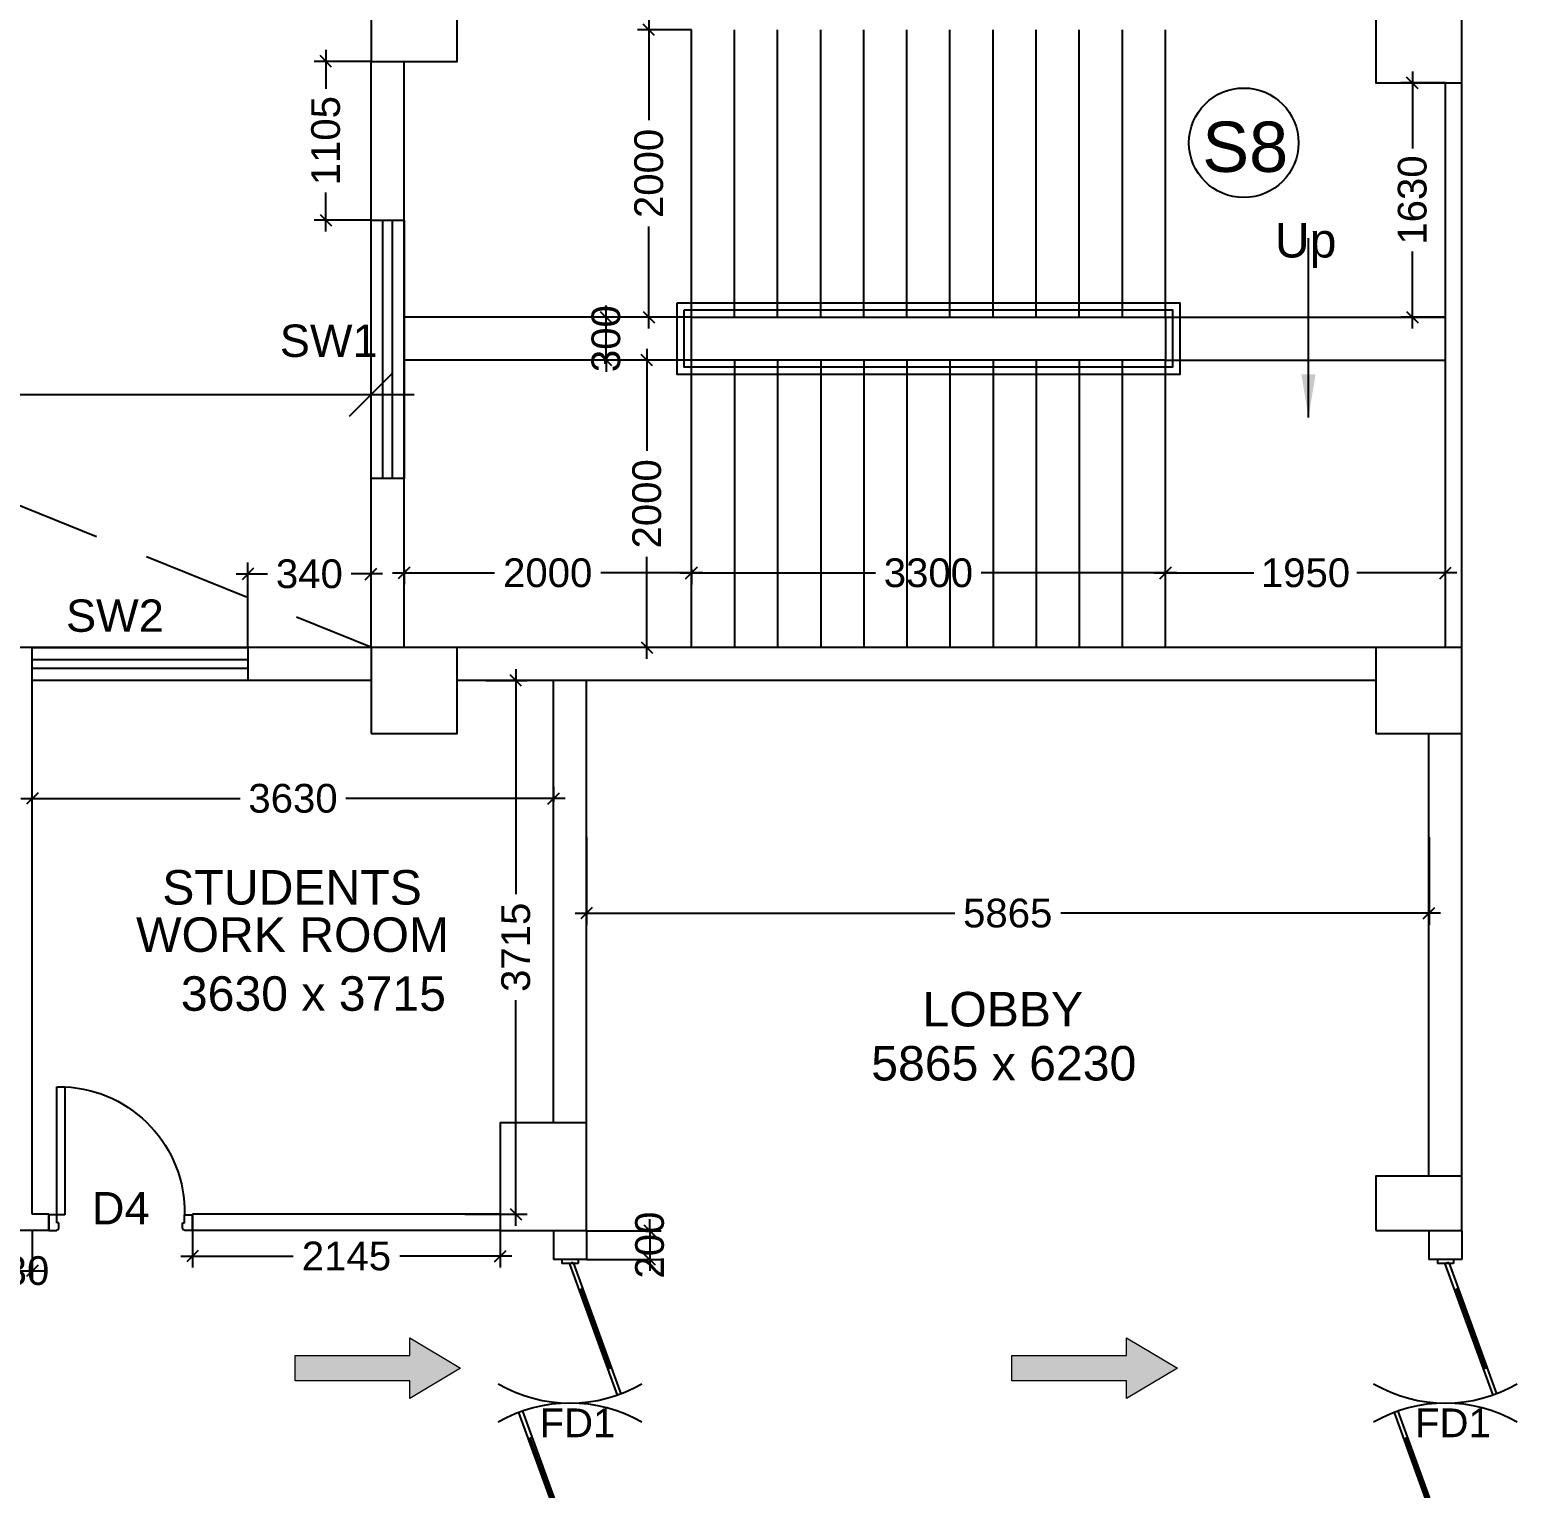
# Model space of a CAD drawing. Extents: x 7897917 to 8423973, y -6487334 to -6173396.
# Drawn here: x 7949864 to 7960219, y -6405263 to -6395110 of the extents above; entities that cross this region are included whole.
import ezdxf
from ezdxf.enums import TextEntityAlignment as Align

# ---------------------------------------------------------------- set-up
doc = ezdxf.new("R2010")
doc.units = 0
doc.header["$LTSCALE"] = 600
doc.header["$MEASUREMENT"] = 0
doc.header["$PDMODE"] = 35
doc.linetypes.add('HIDDEN2', pattern=[0.1875, 0.125, -0.0625])
doc.layers.get('0').update_dxf_attribs({"linetype": 'CONTINUOUS'})
doc.layers.get('Defpoints').update_dxf_attribs({"linetype": 'CONTINUOUS'})
for name, color, linetype in [('DIMEN', 5, 'CONTINUOUS'), ('DOOR', 32, 'CONTINUOUS'), ('Duct', 8, 'CONTINUOUS'), ('Fire Door', 10, 'CONTINUOUS'), ('joinery', 7, 'CONTINUOUS'), ('LA-column', 3, 'CONTINUOUS'), ('Railing', 21, 'CONTINUOUS'), ('Room Dim', 1, 'CONTINUOUS'), ('Stairscase', 7, 'CONTINUOUS'), ('STEPS', 7, 'CONTINUOUS'), ('TEXT', 6, 'CONTINUOUS'), ('Walls', 7, 'CONTINUOUS'), ('WIN', 151, 'CONTINUOUS'), ('Working Dim', 5, 'CONTINUOUS')]:
    doc.layers.add(name, color=color, linetype=linetype)
doc.styles.add('ari', font='arial.ttf')
doc.styles.add('ARIAL', font='arial.ttf')
doc.styles.get("Standard").update_dxf_attribs({"font": 'romans.shx'})
doc.dimstyles.new('int. dim', dxfattribs={"dimtxt": 450, "dimasz": 80, "dimexe": 80, "dimexo": 0, "dimgap": 70, "dimtad": 0, "dimdec": 0, "dimzin": 12, "dimdsep": 46, "dimtxsty": 'ari', "dimblk": 'OBLIQUE', "dimcen": 2, "dimdle": 80, "dimclrd": 256, "dimclre": 256, "dimclrt": 6, "dimadec": 0, "dimazin": 0, "dimtfac": 1, "dimtdec": 0, "dimtix": 1, "dimtmove": 2, "dimatfit": 3, "dimfxl": 1, "dimtolj": 1, "dimtzin": 0, "dimlwd": -1, "dimlwe": -1, "dimarcsym": 0})
doc.dimstyles.new('STANDARD$0', dxfattribs={"dimscale": 0, "dimtxt": 150, "dimasz": 125, "dimexe": 0.75, "dimexo": 1, "dimgap": 25, "dimtad": 1, "dimdec": 0, "dimdsep": 46, "dimtxsty": 'Standard', "dimblk1": 'DOT', "dimblk2": 'DOT', "dimsah": 1, "dimcen": 2.5, "dimclrd": 1, "dimclre": 1, "dimclrt": 3, "dimadec": 0, "dimazin": 0, "dimtfac": 1, "dimtdec": 0, "dimtmove": 0, "dimatfit": 3, "dimldrblk": 'DOT', "dimfxl": 1, "dimtolj": 1, "dimtzin": 0, "dimarcsym": 0})

# ---------------------------------------------------------------- blocks, each defined once
blk = doc.blocks.new('1000')
at = {"layer": 'DOOR'}
for p, q in [((0, -100), (0, 0)), ((0, 0), (49.7, 0)), ((49.7, 0), (49.7, -2.2)), ((63.2, -49.5), (49.7, -49.5)), ((49.7, -49.5), (49.7, -100)), ((63.2, -13.5), (61, -13.5)), ((63.2, -13.5), (63.2, -49.5)), ((836.8, -13.5), (836.8, -49.5)), ((836.8, -13.5), (839, -13.5)), ((836.8, -49.5), (850.3, -49.5)), ((850.3, 0), (850.3, -2.2)), ((900, 0), (850.3, 0)), ((850.3, -49.5), (850.3, -100)), ((900, -100), (900, 0)), ((49.7, -100), (0, -100)), ((49.7, -100), (49.7, -900.6)), ((100.2, -100), (49.7, -100)), ((100.2, -900.6), (100.2, -100)), ((850.3, -100), (900, -100)), ((49.7, -900.6), (100.2, -900.6))]:
    blk.add_line(p, q, dxfattribs=at)
for centre, major_axis, start_param, end_param in [((49.7, -13.5), (-7.95, 7.95), 3.926991, 5.497787), ((850.3, -13.5), (7.95, 7.95), 0.785398, 2.356194)]:
    blk.add_ellipse(centre, major_axis=major_axis, ratio=1, start_param=start_param, end_param=end_param, dxfattribs=at)
at = {"layer": 'DOOR', "color": 145}
blk.add_ellipse((64.3, -115.3), major_axis=(-519.7, 589.8), ratio=1, start_param=2.464943, end_param=4.009476, dxfattribs=at)
blk = doc.blocks.new('A$C15456D16')
at = {"layer": 'Fire Door'}
for p, q in [((969, -4), (56, 329)), ((969, -4), (56, 329)), ((969, -4), (56, 329)), ((979, 23), (65, 355)), ((979, 23), (65, 355)), ((979, 23), (65, 355)), ((248, 289), (238, 262)), ((248, 289), (238, 262)), ((248, 289), (238, 262)), ((791, 76), (243, 276)), ((791, 76), (243, 276)), ((791, 76), (243, 276)), ((-1000, 56), (-972, 56)), ((-1000, -56), (-1000, 56)), ((-1000, 56), (-972, 56)), ((-1000, -56), (-1000, 56)), ((-1000, 56), (-972, 56)), ((-1000, -56), (-1000, 56)), ((-979, -23), (-969, 4)), ((-979, -23), (-969, 4)), ((-979, -23), (-969, 4)), ((-972, -56), (-972, 56)), ((-972, -56), (-972, 56)), ((-972, -56), (-972, 56)), ((-969, 4), (-56, -329)), ((-969, 4), (-56, -329)), ((-969, 4), (-56, -329)), ((796, 89), (786, 63)), ((796, 89), (786, 63)), ((796, 89), (786, 63)), ((979, 23), (969, -4)), ((979, 23), (969, -4)), ((979, 23), (969, -4)), ((1000, 56), (972, 56)), ((972, -56), (972, 56)), ((1000, 56), (972, 56)), ((972, -56), (972, 56)), ((1000, 56), (972, 56)), ((972, -56), (972, 56)), ((1000, -56), (1000, 56)), ((1000, -56), (1000, 56)), ((1000, -56), (1000, 56)), ((-1000, -56), (-972, -56)), ((-1000, -56), (-972, -56)), ((-1000, -56), (-972, -56)), ((-979, -23), (-65, -355)), ((-979, -23), (-65, -355)), ((-979, -23), (-65, -355)), ((-796, -89), (-786, -63)), ((-796, -89), (-786, -63)), ((-796, -89), (-786, -63)), ((-791, -76), (-243, -276)), ((-791, -76), (-243, -276)), ((-791, -76), (-243, -276)), ((1000, -56), (972, -56)), ((1000, -56), (972, -56)), ((1000, -56), (972, -56)), ((-238, -262), (-248, -289)), ((-238, -262), (-248, -289)), ((-238, -262), (-248, -289))]:
    blk.add_line(p, q, dxfattribs=at)
at = {"layer": 'Fire Door', "extrusion": (0, 0, -1)}
for centre, major_axis, start_param, end_param in [((-1000, 0), (-1000, 0), 2.617886, 3.665084), ((-1000, 0), (-1000, 0), 2.617886, 3.665084), ((-1000, 0), (-1000, 0), 2.617886, 3.665084), ((1000, 0), (1000, 0), 2.618102, 3.665299), ((1000, 0), (1000, 0), 2.618102, 3.665299), ((1000, 0), (1000, 0), 2.618102, 3.665299)]:
    blk.add_ellipse(centre, major_axis=major_axis, ratio=1, start_param=start_param, end_param=end_param, dxfattribs=at)
blk = doc.blocks.new('_Oblique')
at = {"color": 0, "linetype": 'ByBlock', "lineweight": -2}
blk.add_line((-0.5, -0.5), (0.5, 0.5), dxfattribs=at)
blk = doc.blocks.new('*D233')
at = {"layer": 'Defpoints', "color": 0, "transparency": 16777216}
for p in [(7952240, -6397650), (7935021, -6397933), (7952240, -6397930, 2)]:
    blk.add_point(p, dxfattribs=at)
at = {"layer": 'DIMEN', "color": 8, "transparency": 16777216}
for p, q in [((7935021, -6397933), (7935021, -6397350)), ((7952240, -6397930), (7952240, -6397350)), ((7934721, -6397650), (7942525, -6397650)), ((7952540, -6397650), (7944736, -6397650))]:
    blk.add_line(p, q, dxfattribs=at)
at = {"layer": 'DIMEN', "color": 8, "transparency": 16777216, "xscale": 300, "yscale": 300, "zscale": 300, "rotation": 180}
blk.add_blockref('_Oblique', (7935021, -6397650), dxfattribs=at)
at = {"layer": 'DIMEN', "color": 8, "transparency": 16777216, "xscale": 300, "yscale": 300, "zscale": 300}
blk.add_blockref('_Oblique', (7952240, -6397650), dxfattribs=at)
at = {"layer": 'DIMEN', "color": 7, "transparency": 16777216, "insert": (7943631, -6397650), "char_height": 500, "attachment_point": 5, "style": 'ari'}
blk.add_mtext('\\A1;17.22m', dxfattribs=at)
blk = doc.blocks.new('*D433')
at = {"layer": 'Defpoints', "color": 0, "transparency": 16777216}
for p in [(7949882, -6400484, 13), (7953512, -6400461), (7953512, -6400484, 13)]:
    blk.add_point(p, dxfattribs=at)
at = {"layer": 'Working Dim', "transparency": 16777216}
for p, q in [((7949882, -6400484), (7949882, -6400381)), ((7953512, -6400484), (7953512, -6400381)), ((7949802, -6400461), (7951329, -6400461)), ((7953592, -6400461), (7952065, -6400461))]:
    blk.add_line(p, q, dxfattribs=at)
at = {"layer": 'Working Dim', "transparency": 16777216, "xscale": 80, "yscale": 80, "zscale": 80, "rotation": 180}
blk.add_blockref('_Oblique', (7949882, -6400461), dxfattribs=at)
at = {"layer": 'Working Dim', "transparency": 16777216, "xscale": 80, "yscale": 80, "zscale": 80}
blk.add_blockref('_Oblique', (7953512, -6400461), dxfattribs=at)
at = {"layer": 'Working Dim', "color": 6, "transparency": 16777216, "insert": (7951697, -6400461), "char_height": 200, "attachment_point": 5, "style": 'ari'}
blk.add_mtext('\\A1;3630', dxfattribs=at)
blk = doc.blocks.new('*D436')
at = {"layer": 'Defpoints', "color": 0, "transparency": 16777216}
for p in [(7953039, -6399640, 13), (7953248, -6399640), (7952893, -6403355)]:
    blk.add_point(p, dxfattribs=at)
at = {"layer": 'Working Dim', "transparency": 16777216}
for p, q in [((7953248, -6399560), (7953248, -6401128)), ((7953039, -6399640), (7953328, -6399640)), ((7953248, -6403435), (7953248, -6401866)), ((7952893, -6403355), (7953328, -6403355))]:
    blk.add_line(p, q, dxfattribs=at)
at = {"layer": 'Working Dim', "transparency": 16777216, "xscale": 80, "yscale": 80, "zscale": 80}
for p, rotation in [((7953248, -6399640), 90), ((7953248, -6403355), 270)]:
    blk.add_blockref('_Oblique', p, dxfattribs=dict(at, rotation=rotation))
at = {"layer": 'Working Dim', "color": 6, "transparency": 16777216, "insert": (7953248, -6401497), "char_height": 200, "attachment_point": 5, "rotation": 90, "style": 'ari'}
blk.add_mtext('\\A1;3715', dxfattribs=at)
blk = doc.blocks.new('*D442')
at = {"layer": 'Defpoints', "color": 0, "transparency": 16777216}
for p in [(7953740, -6400731, 13), (7959605, -6400731, 13), (7959605, -6401260)]:
    blk.add_point(p, dxfattribs=at)
at = {"layer": 'Working Dim', "transparency": 16777216}
for p, q in [((7953740, -6400731), (7953740, -6401340)), ((7959605, -6400731), (7959605, -6401340)), ((7953660, -6401260), (7956303, -6401260)), ((7959685, -6401260), (7957042, -6401260))]:
    blk.add_line(p, q, dxfattribs=at)
at = {"layer": 'Working Dim', "transparency": 16777216, "xscale": 80, "yscale": 80, "zscale": 80, "rotation": 180}
blk.add_blockref('_Oblique', (7953740, -6401260), dxfattribs=at)
at = {"layer": 'Working Dim', "transparency": 16777216, "xscale": 80, "yscale": 80, "zscale": 80}
blk.add_blockref('_Oblique', (7959605, -6401260), dxfattribs=at)
at = {"layer": 'Working Dim', "color": 6, "transparency": 16777216, "insert": (7956672, -6401260), "char_height": 200, "attachment_point": 5, "style": 'ari'}
blk.add_mtext('\\A1;5865', dxfattribs=at)
blk = doc.blocks.new('*D496')
at = {"layer": 'Defpoints', "color": 0, "transparency": 16777216}
for p in [(7949652, -6403470, 13), (7949882, -6403470, 13), (7949882, -6403749)]:
    blk.add_point(p, dxfattribs=at)
at = {"layer": 'Working Dim', "transparency": 16777216}
for p, q in [((7949652, -6403470), (7949652, -6403829)), ((7949882, -6403470), (7949882, -6403829)), ((7949652, -6403749), (7949572, -6403749)), ((7949652, -6403749), (7949882, -6403749)), ((7949882, -6403749), (7949962, -6403749))]:
    blk.add_line(p, q, dxfattribs=at)
at = {"layer": 'Working Dim', "transparency": 16777216, "xscale": 80, "yscale": 80, "zscale": 80}
blk.add_blockref('_Oblique', (7949652, -6403749), dxfattribs=at)
at = {"layer": 'Working Dim', "transparency": 16777216, "xscale": 80, "yscale": 80, "zscale": 80, "rotation": 180}
blk.add_blockref('_Oblique', (7949882, -6403749), dxfattribs=at)
at = {"layer": 'Working Dim', "color": 6, "transparency": 16777216, "insert": (7949767, -6403749), "char_height": 200, "attachment_point": 5, "style": 'ari'}
blk.add_mtext('\\A1;230', dxfattribs=at)
blk = doc.blocks.new('*D966')
at = {"layer": 'Defpoints', "color": 0, "transparency": 16777216}
for p in [(7953740, -6403470, 5), (7953740, -6403670), (7954180, -6403670)]:
    blk.add_point(p, dxfattribs=at)
at = {"layer": 'Working Dim', "transparency": 16777216}
for p, q in [((7954180, -6403470), (7954180, -6403390)), ((7953740, -6403470), (7954260, -6403470)), ((7954180, -6403470), (7954180, -6403670)), ((7953740, -6403670), (7954260, -6403670)), ((7954180, -6403670), (7954180, -6403750))]:
    blk.add_line(p, q, dxfattribs=at)
at = {"layer": 'Working Dim', "transparency": 16777216, "xscale": 80, "yscale": 80, "zscale": 80}
for p, rotation in [((7954180, -6403470), 270), ((7954180, -6403670), 90)]:
    blk.add_blockref('_Oblique', p, dxfattribs=dict(at, rotation=rotation))
at = {"layer": 'Working Dim', "color": 6, "transparency": 16777216, "insert": (7954180, -6403570), "char_height": 200, "attachment_point": 5, "rotation": 90, "style": 'ari'}
blk.add_mtext('\\A1;200', dxfattribs=at)
blk = doc.blocks.new('*D1454')
at = {"layer": 'Defpoints', "color": 0, "transparency": 16777216}
for p in [(7951382, -6398898), (7951382, -6399410), (7952240, -6399410)]:
    blk.add_point(p, dxfattribs=at)
at = {"layer": 'Working Dim', "transparency": 16777216}
for p, q in [((7951382, -6399410), (7951382, -6398818)), ((7952240, -6399410), (7952240, -6398818)), ((7951302, -6398898), (7951520, -6398898)), ((7952320, -6398898), (7952102, -6398898))]:
    blk.add_line(p, q, dxfattribs=at)
at = {"layer": 'Working Dim', "transparency": 16777216, "xscale": 80, "yscale": 80, "zscale": 80, "rotation": 180}
blk.add_blockref('_Oblique', (7951382, -6398898), dxfattribs=at)
at = {"layer": 'Working Dim', "transparency": 16777216, "xscale": 80, "yscale": 80, "zscale": 80}
blk.add_blockref('_Oblique', (7952240, -6398898), dxfattribs=at)
at = {"layer": 'Working Dim', "color": 6, "transparency": 16777216, "insert": (7951811, -6398898), "char_height": 200, "attachment_point": 5, "style": 'ari'}
blk.add_mtext('\\A1;340', dxfattribs=at)
blk = doc.blocks.new('*D1786')
at = {"layer": 'Defpoints', "color": 0, "transparency": 16777216}
for p in [(7952470, -6398864, 5), (7954470, -6398864, 3), (7954470, -6398891)]:
    blk.add_point(p, dxfattribs=at)
at = {"layer": 'Working Dim', "transparency": 16777216}
for p, q in [((7952470, -6398864), (7952470, -6398971)), ((7954470, -6398864), (7954470, -6398971)), ((7952390, -6398891), (7953100, -6398891)), ((7954550, -6398891), (7953840, -6398891))]:
    blk.add_line(p, q, dxfattribs=at)
at = {"layer": 'Working Dim', "transparency": 16777216, "xscale": 80, "yscale": 80, "zscale": 80, "rotation": 180}
blk.add_blockref('_Oblique', (7952470, -6398891), dxfattribs=at)
at = {"layer": 'Working Dim', "transparency": 16777216, "xscale": 80, "yscale": 80, "zscale": 80}
blk.add_blockref('_Oblique', (7954470, -6398891), dxfattribs=at)
at = {"layer": 'Working Dim', "color": 6, "transparency": 16777216, "insert": (7953470, -6398891), "char_height": 200, "attachment_point": 5, "style": 'ari'}
blk.add_mtext('\\A1;2000', dxfattribs=at)
blk = doc.blocks.new('*D1787')
at = {"layer": 'Defpoints', "color": 0, "transparency": 16777216}
for p in [(7954470, -6398864, 3), (7957770, -6398891, 3), (7957770, -6398891)]:
    blk.add_point(p, dxfattribs=at)
at = {"layer": 'Working Dim', "transparency": 16777216}
for p, q in [((7954470, -6398864), (7954470, -6398971)), ((7957770, -6398891), (7957770, -6398811)), ((7954390, -6398891), (7955752, -6398891)), ((7957850, -6398891), (7956488, -6398891))]:
    blk.add_line(p, q, dxfattribs=at)
at = {"layer": 'Working Dim', "transparency": 16777216, "xscale": 80, "yscale": 80, "zscale": 80, "rotation": 180}
blk.add_blockref('_Oblique', (7954470, -6398891), dxfattribs=at)
at = {"layer": 'Working Dim', "transparency": 16777216, "xscale": 80, "yscale": 80, "zscale": 80}
blk.add_blockref('_Oblique', (7957770, -6398891), dxfattribs=at)
at = {"layer": 'Working Dim', "color": 6, "transparency": 16777216, "insert": (7956120, -6398891), "char_height": 200, "attachment_point": 5, "style": 'ari'}
blk.add_mtext('\\A1;3300', dxfattribs=at)
blk = doc.blocks.new('*D1792')
at = {"layer": 'Defpoints', "color": 0, "transparency": 16777216}
for p in [(7957770, -6398891), (7957770, -6399410, 3), (7959719, -6399410, 10)]:
    blk.add_point(p, dxfattribs=at)
at = {"layer": 'Working Dim', "transparency": 16777216}
for p, q in [((7957770, -6399410), (7957770, -6398811)), ((7959719, -6399410), (7959719, -6398811)), ((7957690, -6398891), (7958386, -6398891)), ((7959799, -6398891), (7959103, -6398891))]:
    blk.add_line(p, q, dxfattribs=at)
at = {"layer": 'Working Dim', "transparency": 16777216, "xscale": 80, "yscale": 80, "zscale": 80, "rotation": 180}
blk.add_blockref('_Oblique', (7957770, -6398891), dxfattribs=at)
at = {"layer": 'Working Dim', "transparency": 16777216, "xscale": 80, "yscale": 80, "zscale": 80}
blk.add_blockref('_Oblique', (7959719, -6398891), dxfattribs=at)
at = {"layer": 'Working Dim', "color": 6, "transparency": 16777216, "insert": (7958745, -6398891), "char_height": 200, "attachment_point": 5, "style": 'ari'}
blk.add_mtext('\\A1;1950', dxfattribs=at)
blk = doc.blocks.new('*D1793')
at = {"layer": 'Defpoints', "color": 0, "transparency": 16777216}
for p in [(7954470, -6397410, 3), (7954160, -6399410), (7954470, -6399410, 3)]:
    blk.add_point(p, dxfattribs=at)
at = {"layer": 'Working Dim', "transparency": 16777216}
for p, q in [((7954470, -6397410), (7954080, -6397410)), ((7954160, -6397330), (7954160, -6398040)), ((7954160, -6399490), (7954160, -6398780)), ((7954470, -6399410), (7954080, -6399410))]:
    blk.add_line(p, q, dxfattribs=at)
at = {"layer": 'Working Dim', "transparency": 16777216, "xscale": 80, "yscale": 80, "zscale": 80}
for p, rotation in [((7954160, -6397410), 90), ((7954160, -6399410), 270)]:
    blk.add_blockref('_Oblique', p, dxfattribs=dict(at, rotation=rotation))
at = {"layer": 'Working Dim', "color": 6, "transparency": 16777216, "insert": (7954160, -6398410), "char_height": 200, "attachment_point": 5, "rotation": 90, "style": 'ari'}
blk.add_mtext('\\A1;2000', dxfattribs=at)
blk = doc.blocks.new('*D1794')
at = {"layer": 'Defpoints', "color": 0, "transparency": 16777216}
for p in [(7954174, -6395110), (7954470, -6395110, 3), (7954470, -6397110, 3)]:
    blk.add_point(p, dxfattribs=at)
at = {"layer": 'Working Dim', "transparency": 16777216}
for p, q in [((7954174, -6395030), (7954174, -6395740)), ((7954470, -6395110), (7954094, -6395110)), ((7954174, -6397190), (7954174, -6396480)), ((7954470, -6397110), (7954094, -6397110))]:
    blk.add_line(p, q, dxfattribs=at)
at = {"layer": 'Working Dim', "transparency": 16777216, "xscale": 80, "yscale": 80, "zscale": 80}
for p, rotation in [((7954174, -6395110), 90), ((7954174, -6397110), 270)]:
    blk.add_blockref('_Oblique', p, dxfattribs=dict(at, rotation=rotation))
at = {"layer": 'Working Dim', "color": 6, "transparency": 16777216, "insert": (7954174, -6396110), "char_height": 200, "attachment_point": 5, "rotation": 90, "style": 'ari'}
blk.add_mtext('\\A1;2000', dxfattribs=at)
blk = doc.blocks.new('*D1795')
at = {"layer": 'Defpoints', "color": 0, "transparency": 16777216}
for p in [(7953876, -6397110), (7954395, -6397110), (7954395, -6397410)]:
    blk.add_point(p, dxfattribs=at)
at = {"layer": 'Working Dim', "transparency": 16777216}
for p, q in [((7954395, -6397110), (7953796, -6397110)), ((7953876, -6397110), (7953876, -6397030)), ((7953876, -6397410), (7953876, -6397110)), ((7954395, -6397410), (7953796, -6397410)), ((7953876, -6397410), (7953876, -6397490))]:
    blk.add_line(p, q, dxfattribs=at)
at = {"layer": 'Working Dim', "transparency": 16777216, "xscale": 80, "yscale": 80, "zscale": 80}
for p, rotation in [((7953876, -6397110), 270), ((7953876, -6397410), 90)]:
    blk.add_blockref('_Oblique', p, dxfattribs=dict(at, rotation=rotation))
at = {"layer": 'Working Dim', "color": 6, "transparency": 16777216, "insert": (7953876, -6397260), "char_height": 200, "attachment_point": 5, "rotation": 90, "style": 'ari'}
blk.add_mtext('\\A1;300', dxfattribs=at)
blk = doc.blocks.new('*D1811')
at = {"layer": 'Defpoints', "color": 0, "transparency": 16777216}
for p in [(7959719, -6395480), (7959489, -6397110), (7959719, -6397110)]:
    blk.add_point(p, dxfattribs=at)
at = {"layer": 'Working Dim', "transparency": 16777216}
for p, q in [((7959489, -6395400), (7959489, -6395936)), ((7959719, -6395480), (7959409, -6395480)), ((7959489, -6397190), (7959489, -6396654)), ((7959719, -6397110), (7959409, -6397110))]:
    blk.add_line(p, q, dxfattribs=at)
at = {"layer": 'Working Dim', "transparency": 16777216, "xscale": 80, "yscale": 80, "zscale": 80}
for p, rotation in [((7959489, -6395480), 90), ((7959489, -6397110), 270)]:
    blk.add_blockref('_Oblique', p, dxfattribs=dict(at, rotation=rotation))
at = {"layer": 'Working Dim', "color": 6, "transparency": 16777216, "insert": (7959489, -6396295), "char_height": 200, "attachment_point": 5, "rotation": 90, "style": 'ari'}
blk.add_mtext('\\A1;1630', dxfattribs=at)
blk = doc.blocks.new('A$C279266B1')
at = {"lineweight": 0}
h = blk.add_hatch(color=3, dxfattribs=at)
h.set_gradient(color1=(55, 181, 38), color2=(106, 220, 91), rotation=90, one_color=1, tint=0.61, name='CYLINDER')
h.paths.add_polyline_path([(0, -88), (-798, -88), (-798, -211), (-1152, 0), (-798, 211), (-798, 88), (0, 88)])
at = {"color": 7, "lineweight": 0, "flags": 128}
blk.add_lwpolyline([(0, -88), (-798, -88), (-798, -211), (-1152, 0), (-798, 211), (-798, 88), (0, 88), (0, -88)], dxfattribs=at)
blk = doc.blocks.new('*D2377')
at = {"layer": 'Defpoints', "color": 0, "transparency": 16777216}
for p in [(7950997, -6403470), (7953140, -6403470, 2), (7950997, -6403647)]:
    blk.add_point(p, dxfattribs=at)
at = {"layer": 'Working Dim', "transparency": 16777216}
for p, q in [((7950997, -6403470), (7950997, -6403727)), ((7953140, -6403470), (7953140, -6403727)), ((7950917, -6403647), (7951698, -6403647)), ((7953220, -6403647), (7952440, -6403647))]:
    blk.add_line(p, q, dxfattribs=at)
at = {"layer": 'Working Dim', "transparency": 16777216, "xscale": 80, "yscale": 80, "zscale": 80, "rotation": 180}
blk.add_blockref('_Oblique', (7950997, -6403647), dxfattribs=at)
at = {"layer": 'Working Dim', "transparency": 16777216, "xscale": 80, "yscale": 80, "zscale": 80}
blk.add_blockref('_Oblique', (7953140, -6403647), dxfattribs=at)
at = {"layer": 'Working Dim', "color": 6, "transparency": 16777216, "insert": (7952069, -6403647), "char_height": 200, "attachment_point": 5, "style": 'ari'}
blk.add_mtext('\\A1;2145', dxfattribs=at)
blk = doc.blocks.new('*D2383')
at = {"layer": 'Defpoints', "color": 0, "transparency": 16777216}
for p in [(7952240, -6395330, 2), (7951925, -6396435), (7952240, -6396435, 2)]:
    blk.add_point(p, dxfattribs=at)
at = {"layer": 'Working Dim', "transparency": 16777216}
for p, q in [((7951925, -6395250), (7951925, -6395522)), ((7952240, -6395330), (7951845, -6395330)), ((7951925, -6396515), (7951925, -6396242)), ((7952240, -6396435), (7951845, -6396435))]:
    blk.add_line(p, q, dxfattribs=at)
at = {"layer": 'Working Dim', "transparency": 16777216, "xscale": 80, "yscale": 80, "zscale": 80}
for p, rotation in [((7951925, -6395330), 90), ((7951925, -6396435), 270)]:
    blk.add_blockref('_Oblique', p, dxfattribs=dict(at, rotation=rotation))
at = {"layer": 'Working Dim', "color": 6, "transparency": 16777216, "insert": (7951925, -6395882), "char_height": 200, "attachment_point": 5, "rotation": 90, "style": 'ari'}
blk.add_mtext('\\A1;1105', dxfattribs=at)

msp = doc.modelspace()

# ---------------------------------------------------------------- linework, layer by layer
msp.add_circle((7958315.363, -6395896.681, 12.089), 381.426)
at = {"layer": 'Duct', "color": 8, "linetype": 'HIDDEN2', "ltscale": 10}
msp.add_line((7935021.458, -6392479.662), (7952251.054, -6399409.648), dxfattribs=at)
at = {"layer": 'LA-column', "color": 2, "elevation": 2.39}
for points in [[(7952240.046, -6395329.616), (7952840.046, -6395329.616), (7952840.046, -6394879.616), (7952240.046, -6394879.616)], [(7959834.046, -6395479.616), (7959834.046, -6394879.616), (7959234.046, -6394879.616), (7959234.046, -6395479.616)], [(7952240.046, -6400009.616), (7952840.046, -6400009.616), (7952840.046, -6399409.616), (7952240.046, -6399409.616)], [(7959234.046, -6400009.616), (7959834.046, -6400009.616), (7959834.046, -6399409.616), (7959234.046, -6399409.616)], [(7953740.046, -6403469.612), (7953740.046, -6402719.612), (7953140.046, -6402719.612), (7953140.046, -6403469.612)], [(7959234.047, -6403469.615), (7959834.047, -6403469.615), (7959834.047, -6403089.615), (7959234.047, -6403089.615)]]:
    msp.add_lwpolyline(points, close=True, dxfattribs=at)
at = {"layer": 'Railing', "elevation": 2.39}
for points in [[(7954370.045, -6397009.659), (7957870.048, -6397009.659), (7957870.048, -6397509.661), (7954370.045, -6397509.661)], [(7954420.046, -6397059.659), (7957820.047, -6397059.659), (7957820.047, -6397459.66), (7954420.046, -6397459.66)]]:
    msp.add_lwpolyline(points, close=True, dxfattribs=at)
at = {"layer": 'Stairscase', "color": 7}
for p, q in [((7954470.046, -6397109.66, 5.471), (7954470.046, -6395109.66, 5.471)), ((7954770.046, -6397109.66, 5.471), (7954770.046, -6395109.66, 5.471)), ((7955070.046, -6397109.66, 5.471), (7955070.046, -6395109.66, 5.471)), ((7955370.046, -6397109.66, 5.471), (7955370.046, -6395109.66, 5.471)), ((7955670.046, -6397109.66, 5.471), (7955670.046, -6395109.66, 5.471)), ((7955970.046, -6397109.66, 5.471), (7955970.046, -6395109.659, 5.471)), ((7956270.046, -6397109.66, 5.471), (7956270.046, -6395109.659, 5.471)), ((7956570.046, -6397109.66, 5.471), (7956570.046, -6395109.659, 5.471)), ((7956870.046, -6397109.66, 5.471), (7956870.046, -6395109.66, 5.471)), ((7957170.046, -6397109.66, 5.471), (7957170.046, -6395109.66, 5.471)), ((7957470.046, -6397109.66, 5.471), (7957470.046, -6395109.66, 5.471)), ((7957770.046, -6397109.66, 5.471), (7957770.046, -6395109.66, 5.471)), ((7954470.046, -6397109.66, 2.39), (7952469.956, -6397109.66, 2.39)), ((7957770.046, -6397109.66, 2.39), (7959719.046, -6397109.66, 2.39)), ((7954470.046, -6397409.66, 2.39), (7952469.956, -6397409.66, 2.39)), ((7954470.046, -6399409.66, 5.471), (7954470.046, -6397409.66, 5.471)), ((7954770.046, -6397409.66, 5.471), (7954770.046, -6399409.66, 5.471)), ((7955070.046, -6397409.66, 5.471), (7955070.046, -6399409.66, 5.471)), ((7955370.046, -6397409.66, 5.471), (7955370.046, -6399409.66, 5.471)), ((7955670.046, -6397409.66, 5.471), (7955670.046, -6399409.66, 5.471)), ((7955970.046, -6397409.66, 5.471), (7955970.046, -6399409.66, 5.471)), ((7956270.046, -6397409.66, 5.471), (7956270.046, -6399409.66, 5.471)), ((7956570.046, -6397409.66, 5.471), (7956570.046, -6399409.66, 5.471)), ((7956870.046, -6397409.66, 5.471), (7956870.046, -6399409.66, 5.471)), ((7957170.046, -6397409.66, 5.471), (7957170.046, -6399409.66, 5.471)), ((7957470.046, -6399409.66, 5.471), (7957470.046, -6397409.66, 5.471)), ((7957770.046, -6399409.66, 5.471), (7957770.046, -6397409.66, 5.471)), ((7957770.046, -6397409.66, 2.39), (7959719.046, -6397409.66, 2.39))]:
    msp.add_line(p, q, dxfattribs=at)
at = {"layer": 'Stairscase', "color": 7, "elevation": 2.39}
msp.add_lwpolyline([(7954470.046, -6397109.66), (7957770.046, -6397109.66), (7957770.046, -6397409.66), (7954470.046, -6397409.66)], close=True, dxfattribs=at)
at = {"layer": 'Walls', "linetype": 'Continuous'}
for p, q in [((7952240.046, -6399409.66, 2.39), (7952240.046, -6395329.638, 2.39)), ((7952470.046, -6399409.66, 2.39), (7952470.046, -6395329.638, 2.39)), ((7952240.046, -6399409.662), (7947645.959, -6399409.662)), ((7959234.046, -6399409.66, 2.39), (7952840.045, -6399409.66, 2.39)), ((7949881.959, -6403354.597), (7949881.959, -6399639.609)), ((7952240.046, -6399639.648), (7949881.959, -6399639.674)), ((7959234.046, -6399639.66, 2.39), (7952840.045, -6399639.66, 2.39)), ((7953509.959, -6402719.62), (7953509.959, -6399639.721)), ((7953739.959, -6402719.612), (7953739.959, -6399639.721)), ((7959603.96, -6403089.615), (7959603.96, -6400009.616)), ((7959833.96, -6403089.615), (7959833.96, -6400009.616)), ((7949996.964, -6403354.597), (7949881.959, -6403354.597)), ((7949996.964, -6403469.597), (7949996.964, -6403354.597)), ((7953140.046, -6403354.597), (7950997.069, -6403354.597)), ((7950997.069, -6403469.597), (7950997.069, -6403354.597)), ((7949881.959, -6403469.597), (7949652.138, -6403469.598)), ((7949996.964, -6403469.597), (7949881.964, -6403469.597)), ((7953140.046, -6403469.597), (7950997.069, -6403469.597)), ((7953509.959, -6403469.732), (7953509.959, -6403669.732)), ((7953739.959, -6403469.732), (7953739.959, -6403669.732)), ((7959603.96, -6403469.721), (7959603.96, -6403669.721)), ((7959833.96, -6403469.721), (7959833.96, -6403669.721)), ((7953739.959, -6403669.732), (7953509.959, -6403669.732)), ((7959833.96, -6403669.721), (7959603.96, -6403669.721))]:
    msp.add_line(p, q, dxfattribs=at)
at = {"layer": 'Walls', "linetype": 'Continuous', "elevation": 2.39, "flags": 128}
for points in [[(7959719.046, -6399409.616), (7959719.046, -6395479.639)], [(7959834.046, -6399409.616), (7959834.046, -6395479.639)]]:
    msp.add_lwpolyline(points, dxfattribs=at)
at = {"layer": 'WIN', "linetype": 'Continuous', "elevation": 2.39}
for points in [[(7952240.046, -6398234.615), (7952240.046, -6396434.615), (7952470.046, -6396434.615), (7952470.046, -6398234.615)], [(7952322.83, -6398234.615), (7952322.83, -6396434.615), (7952387.263, -6396434.615), (7952387.263, -6398234.615)]]:
    msp.add_lwpolyline(points, close=True, dxfattribs=at)
at = {"layer": 'WIN', "linetype": 'Continuous'}
for points in [[(7949881.959, -6399409.664), (7951381.959, -6399409.664), (7951381.959, -6399639.664), (7949881.959, -6399639.664)], [(7949881.959, -6399492.448), (7951381.959, -6399492.448), (7951381.959, -6399556.881), (7949881.959, -6399556.881)]]:
    msp.add_lwpolyline(points, close=True, dxfattribs=at)

# ---------------------------------------------------------------- block references
at = {"layer": 'DOOR', "linetype": 'Continuous', "xscale": -1.111537974327832, "yscale": 1.111537974327803, "zscale": 1.111537974327832, "rotation": 179.9999867502544}
msp.add_blockref('1000', (7949996.964, -6403469.597), dxfattribs=at)
at = {"layer": 'Fire Door', "color": 3, "lineweight": 0, "xscale": -1, "rotation": 90}
for p in [(7953624.96, -6404669.713), (7959718.96, -6404669.703)]:
    msp.add_blockref('A$C15456D16', p, dxfattribs=at)
at = {"layer": 'Room Dim', "color": 3, "lineweight": 0, "rotation": 180}
for p in [(7951711.528, -6404426.478), (7956701.044, -6404426.478)]:
    msp.add_blockref('A$C279266B1', p, dxfattribs=at)

# ---------------------------------------------------------------- texts
at = {"layer": 'Fire Door', "style": 'ARIAL'}
for p in [(7953677.044, -6404907.47), (7959771.044, -6404907.46)]:
    msp.add_text('FD1', height=200, dxfattribs=at).set_placement(p, align=Align.CENTER)
at = {"layer": 'joinery', "style": 'ari'}
for s, p in [('SW1', (7951945.601, -6397386.83, -0.55)), ('SW2', (7950457.241, -6399300.822))]:
    msp.add_text(s, height=225, dxfattribs=at).set_placement(p, align=Align.CENTER)
msp.add_text('D4', height=225, dxfattribs=at).set_placement((7950296.887, -6403425.519, 5.135))
at = {"layer": 'Room Dim', "style": 'ARIAL'}
for s, p in [('3630 x 3715', (7951839.037, -6401938.889)), ('5865 x 6230', (7956644.698, -6402424.234))]:
    msp.add_text(s, height=240, dxfattribs=at).set_placement(p, align=Align.CENTER)
at = {"layer": 'Stairscase', "color": 7, "linetype": 'Continuous', "style": 'ARIAL'}
msp.add_text('Up', height=240, dxfattribs=at).set_placement((7958746.152, -6396695.27, -13.035), align=Align.CENTER)
at = {"layer": 'STEPS', "color": 6, "style": 'ARIAL'}
msp.add_text('S8', height=350, dxfattribs=at).set_placement((7958325.278, -6396099.245, 12.089), align=Align.CENTER)
at = {"layer": 'TEXT', "color": 7, "style": 'ARIAL'}
for s, p in [('STUDENTS', (7951690.41, -6401199.56)), ('WORK ROOM', (7951693.975, -6401528.844)), ('LOBBY', (7956637.834, -6402047.746))]:
    msp.add_text(s, height=240, dxfattribs=at).set_placement(p, align=Align.CENTER)

# ---------------------------------------------------------------- dimensions: what is measured, and where the dimension line sits
at = {"layer": 'DIMEN'}
dim = msp.add_linear_dim(base=(7952240.046, -6397650.322), p1=(7935021.455, -6397932.616), p2=(7952240.046, -6397929.616, 2.39), dimstyle='STANDARD$0', override={"dimscale": 1, "dimtxt": 500, "dimasz": 300, "dimexe": 300, "dimexo": 0, "dimgap": 1, "dimtad": 0, "dimdec": 2, "dimlfac": 0.001, "dimzin": 0, "dimpost": 'm', "dimtxsty": 'ari', "dimblk1": 'Oblique', "dimblk2": 'Oblique', "dimcen": 0, "dimdle": 300, "dimclrd": 8, "dimclre": 8, "dimclrt": 7, "dimadec": 2, "dimtdec": 2, "dimtmove": 2, "dimfxl": 0.75, "dimfrac": 1, "dimlwd": 65535, "dimlwe": 65535}, dxfattribs=at)
dim.commit()
dim.dimension.update_dxf_attribs({"geometry": '*D233', "text_midpoint": (7943630.751, -6397650.322)})
at = {"layer": 'Working Dim'}
for base, p1, p2, angle, override, picture, middle in [((7954173.999, -6395109.66, 2.39), (7954470.046, -6397109.66, 5.471), (7954470.046, -6395109.66, 5.471), 90, {"dimtxt": 200}, '*D1794', (7954173.999, -6396109.66, 2.39)), ((7951925.388, -6396434.615), (7952240.046, -6395329.616, 2.39), (7952240.046, -6396434.615, 2.39), 90, {"dimtxt": 200, "dimarcsym": 1}, '*D2383', (7951925.388, -6395882.115)), ((7959489.184, -6397109.66, 2.39), (7959719.046, -6395479.639, 2.39), (7959719.046, -6397109.66, 2.39), 90, {"dimtxt": 200, "dimarcsym": 1}, '*D1811', (7959489.184, -6396294.65, 2.39)), ((7953876.17, -6397109.66, 2.39), (7954395.046, -6397409.66, 2.39), (7954395.046, -6397109.66, 2.39), 90, {"dimtxt": 200}, '*D1795', (7953876.17, -6397259.66, 2.39)), ((7954159.899, -6399409.66, 2.39), (7954470.046, -6397409.66, 5.471), (7954470.046, -6399409.66, 5.471), 90, {"dimtxt": 200}, '*D1793', (7954159.899, -6398409.66, 2.39)), ((7953248.353, -6399639.638), (7952893.108, -6403354.597), (7953039.186, -6399639.638, 13.302), 270, {"dimtxt": 200}, '*D436', (7953248.353, -6401497.118)), ((7954179.78, -6403669.732), (7953740.046, -6403469.62, 5.131), (7953740.046, -6403669.732), 270, {"dimtxt": 200, "dimarcsym": 1}, '*D966', (7954179.78, -6403569.676))]:
    dim = msp.add_linear_dim(base=base, p1=p1, p2=p2, angle=angle, dimstyle='int. dim', override=override, dxfattribs=at)
    dim.commit()
    dim.dimension.update_dxf_attribs({"geometry": picture, "text_midpoint": middle})
at = {"layer": 'Working Dim', "color": 7}
dim = msp.add_linear_dim(base=(7951381.959, -6398897.599), p1=(7952240.046, -6399409.66), p2=(7951381.959, -6399409.664), text='340', dimstyle='int. dim', override={"dimtxt": 200, "dimarcsym": 1}, dxfattribs=at)
dim.commit()
dim.dimension.update_dxf_attribs({"geometry": '*D1454', "text_midpoint": (7951811.003, -6398897.599)})
at = {"layer": 'Working Dim'}
for base, p1, p2, picture, middle in [((7954470.046, -6398891.443, 2.39), (7952470.046, -6398863.671, 7.521), (7954470.046, -6398863.671, 5.471), '*D1786', (7953470.046, -6398891.443, 2.39)), ((7957770.046, -6398891.443, 2.39), (7954470.046, -6398863.671, 5.471), (7957770.046, -6398891.443, 5.471), '*D1787', (7956120.046, -6398891.443, 2.39)), ((7953511.959, -6400461.236), (7949881.959, -6400484.08, 13.302), (7953511.959, -6400484.08, 13.302), '*D433', (7951696.959, -6400461.236)), ((7959604.96, -6401260.069), (7953739.959, -6400731.011, 13.302), (7959604.96, -6400731.011, 13.302), '*D442', (7956672.46, -6401260.069)), ((7949881.959, -6403749.279), (7949652.138, -6403469.598, 13.302), (7949881.959, -6403469.597, 13.302), '*D496', (7949767.049, -6403749.279))]:
    dim = msp.add_linear_dim(base=base, p1=p1, p2=p2, dimstyle='int. dim', override={"dimtxt": 200}, dxfattribs=at)
    dim.commit()
    dim.dimension.update_dxf_attribs({"geometry": picture, "text_midpoint": middle})
for base, p1, p2, text, override, picture, middle in [((7957770.046, -6398891.443, 2.39), (7959719.137, -6399409.66, 12.652), (7957770.046, -6399409.66, 5.471), '1950', {"dimtxt": 200}, '*D1792', (7958744.592, -6398891.443, 2.39)), ((7950997.348, -6403646.952), (7953140.046, -6403469.612, 2.39), (7950997.348, -6403469.597), '2145', {"dimtxt": 200, "dimarcsym": 1}, '*D2377', (7952068.697, -6403646.952))]:
    dim = msp.add_linear_dim(base=base, p1=p1, p2=p2, text=text, dimstyle='int. dim', override=override, dxfattribs=at)
    dim.commit()
    dim.dimension.update_dxf_attribs({"geometry": picture, "text_midpoint": middle})

# ---------------------------------------------------------------- leaders
at = {"layer": 'Stairscase', "color": 7, "linetype": 'Continuous'}
msp.add_leader([(7958765.721, -6397808.772, 2.39), (7958765.721, -6396559.896, 2.39)], dimstyle='int. dim', override={"dimasz": 300, "dimgap": 70, "dimtad": 0, "dimclrd": 256}, dxfattribs=at)

doc.saveas('drawing.dxf')
